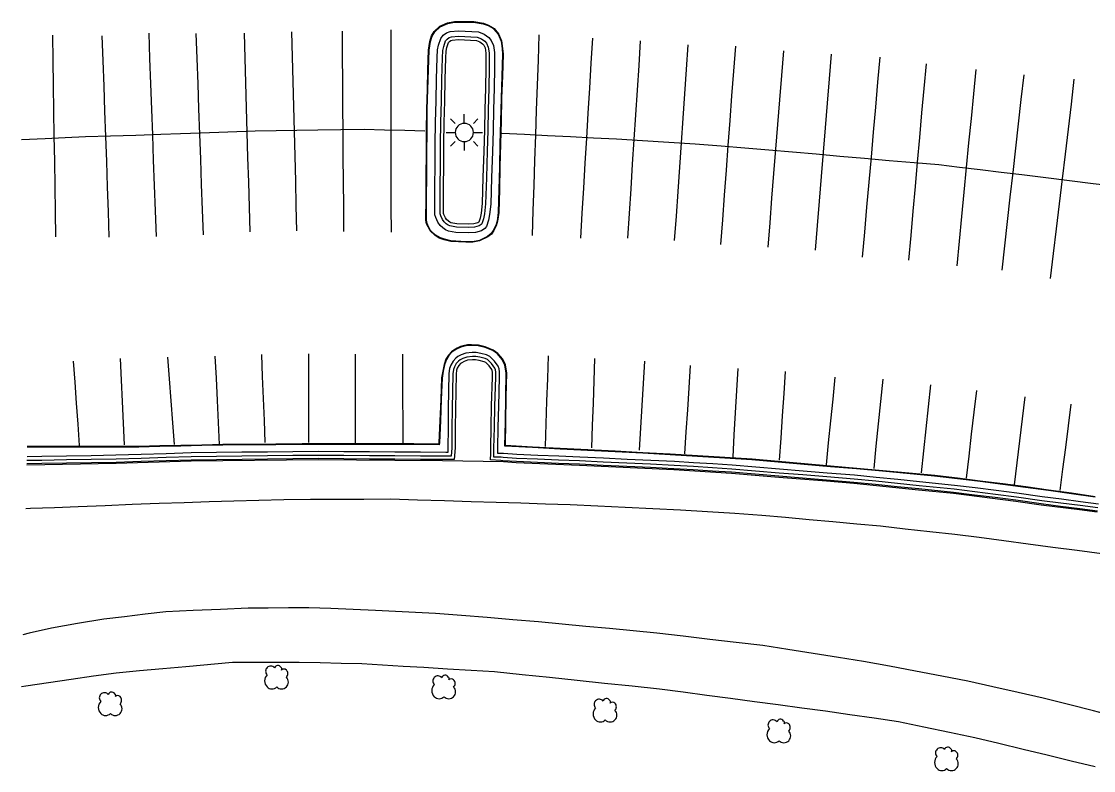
# Model space of a CAD drawing. Header units: feet. Extents: x 3174203 to 3175581, y 1715832 to 1717426.
# Drawn here: x 3174235.8 to 3174429.3, y 1715873.3 to 1716008.4 of the extents above; entities that cross this region are included whole.
import ezdxf

# ---------------------------------------------------------------- set-up
doc = ezdxf.new("R2010")
doc.units = ezdxf.units.FT
doc.header["$MEASUREMENT"] = 0
for name, color, linetype, lineweight in [('BACK_OF_CURB', 5, 'Continuous', 30), ('BOTTOM_OF_CURB', 3, 'Continuous', 30), ('FOOT_PATH', 2, 'Continuous', 30), ('GUTTER', 30, 'Continuous', 30), ('LIGHT_POLE', 5, 'Continuous', 30), ('SINGLE_TREE', 3, 'Continuous', 30), ('TOP_OF_CURB', 1, 'Continuous', 30)]:
    doc.layers.add(name, color=color, linetype=linetype, lineweight=lineweight)
doc.layers.add('PARKING_PAINT_STRIPE', color=254, linetype='Continuous', lineweight=30, true_color=0xffbaf6)
doc.layers.add('PAVED_PARKING', color=191, linetype='Continuous', lineweight=30, true_color=0xbaa8ff)

# ---------------------------------------------------------------- blocks, each defined once
blk = doc.blocks.new('SYM205')
at = {"lineweight": -2}
for p, q in [((-0.25, 0.25), (-0.375, 0.375)), ((0, 0.25), (0, 0.5)), ((0.25, 0.25), (0.375, 0.375)), ((0.25, 0), (0.5, 0)), ((-0.25, -0.25), (-0.375, -0.375)), ((0, -0.25), (0, -0.5)), ((0.25, -0.25), (0.375, -0.375))]:
    blk.add_line(p, q, dxfattribs=at)
at = {"lineweight": -2, "flags": 128}
blk.add_lwpolyline([(-0.5, 0), (-0.25, 0, 1), (0.25, 0, 1), (-0.25, 0)], format="xyb", dxfattribs=at)
blk = doc.blocks.new('SYM205_1')
at = {"layer": 'LIGHT_POLE', "ltscale": 0.25, "xscale": 26.246667, "yscale": 26.246667, "zscale": 26.246667}
blk.add_blockref('SYM205', (0, 0), dxfattribs=at)
blk = doc.blocks.new('SYM003')
at = {"layer": 'LIGHT_POLE', "ltscale": 0.25, "xscale": 0.5, "yscale": 0.5, "zscale": 0.5}
blk.add_blockref('SYM205_1', (0, 0), dxfattribs=at)
blk = doc.blocks.new('SYM217')
at = {"layer": 'SINGLE_TREE', "ltscale": 0.25}
for centre, radius, start, end in [((-3.999317, 4.740554), 3.690934742593219, 39.734283, 135.000043), ((1.220457, 6.480478), 2.460623161728813, 27.885514, 165.419776), ((-2.259399, -2.219148), 6.151557904322033, 134.999957, 225.000043), ((-3.999321, 4.74055), 3.690934742593219, 134.999957, 225.000043), ((2.960383, 6.480475), 1.230311580864406, 314.999957, 69.295265), ((5.570268, 3.870591), 2.460623161728813, 44.999957, 135.000043), ((4.70031, 3.000626), 3.690934742593219, 314.999957, 45.000043), ((3.830349, -3.08911), 4.921246323457626, 314.999957, 45.000043), ((-3.129355, -3.089116), 4.921246323457626, 224.999957, 315.000043), ((3.830344, -3.089116), 4.921246323457627, 224.999957, 315.000043)]:
    blk.add_arc(centre, radius, start, end, dxfattribs=at)
blk = doc.blocks.new('SYM007')
at = {"layer": 'SINGLE_TREE', "ltscale": 0.25, "xscale": 0.5, "yscale": 0.5, "zscale": 0.5}
blk.add_blockref('SYM217', (0, 0), dxfattribs=at)

msp = doc.modelspace()

# ---------------------------------------------------------------- linework, layer by layer
at = {"layer": 'BACK_OF_CURB'}
msp.add_polyline3d([(3174312.046069, 1715986.272763, 5244.611693), (3174312.135237, 1715990.156987, 5244.563513), (3174312.224742, 1715994.055934, 5244.510946), (3174312.314247, 1715997.954881, 5244.457623), (3174312.403152, 1716001.827638, 5244.403853), (3174312.4727, 1716003.056835, 5244.387357), (3174312.610129, 1716003.70498, 5244.381161), (3174312.911246, 1716004.589877, 5244.377381), (3174313.060477, 1716004.783081, 5244.377485), (3174313.298197, 1716004.958859, 5244.374253), (3174313.540417, 1716005.046094, 5244.372663), (3174314.703106, 1716005.148127, 5244.366937), (3174317.973793, 1716004.959808, 5244.359523), (3174318.575724, 1716004.749045, 5244.36), (3174319.057263, 1716004.387741, 5244.364125), (3174319.25194, 1716004.147159, 5244.36963), (3174319.491904, 1716003.622021, 5244.382956), (3174319.625918, 1716002.702683, 5244.400054), (3174319.65059, 1716000.086448, 5244.44079), (3174319.557694, 1715996.334506, 5244.502195), (3174319.464139, 1715992.555894, 5244.565308), (3174319.370583, 1715988.777282, 5244.632), (3174319.27719, 1715985.005201, 5244.698), (3174319.119455, 1715980.245316, 5244.734), (3174318.963548, 1715975.540571, 5244.748177), (3174318.770535, 1715973.826874, 5244.755398), (3174318.594178, 1715972.944724, 5244.7587), (3174318.355469, 1715972.211064, 5244.76209), (3174318.173323, 1715972.089583, 5244.757484), (3174317.496083, 1715971.896006, 5244.751683), (3174316.530335, 1715971.854, 5244.749052), (3174314.394689, 1715971.877739, 5244.744838), (3174313.32978, 1715972.103101, 5244.74539), (3174313.14101, 1715972.17864, 5244.746), (3174312.872337, 1715972.387695, 5244.743), (3174312.555816, 1715972.654349, 5244.744), (3174312.329835, 1715972.973512, 5244.743), (3174312.072558, 1715973.587274, 5244.74), (3174311.999162, 1715973.786574, 5244.738), (3174311.999162, 1715974.775754, 5244.729284), (3174312.014809, 1715978.610877, 5244.694019), (3174312.030469, 1715982.449184, 5244.654832)], close=True, dxfattribs=at)
msp.add_polyline3d([(3174430.014131, 1715920.069168, 5244.573709), (3174426.810114, 1715920.497301, 5244.613627), (3174423.353682, 1715920.937628, 5244.658699), (3174419.881758, 1715921.379929, 5244.700232), (3174415.307241, 1715922.047355, 5244.754394), (3174411.562424, 1715922.512422, 5244.798346), (3174407.804005, 1715922.979177, 5244.843862), (3174404.060216, 1715923.444115, 5244.892898), (3174397.749798, 1715924.08124, 5244.97241), (3174393.851483, 1715924.478364, 5245.02), (3174389.953743, 1715924.875431, 5245.13), (3174386.070284, 1715925.271042, 5245.143), (3174381.100017, 1715925.665466, 5245.175591), (3174376.808803, 1715926.015649, 5245.206), (3174372.516794, 1715926.365897, 5245.24873), (3174368.239365, 1715926.729929, 5245.29622), (3174363.978745, 1715927.09253, 5245.34709), (3174360.520055, 1715927.307712, 5245.389509), (3174357.046756, 1715927.523802, 5245.431324), (3174353.583185, 1715927.739288, 5245.469387), (3174349.326627, 1715927.939389, 5245.519607), (3174345.060335, 1715928.139948, 5245.5717), (3174340.794042, 1715928.340507, 5245.618976), (3174336.531118, 1715928.540908, 5245.665663), (3174332.743667, 1715928.699053, 5245.707332), (3174328.952847, 1715928.85734, 5245.747421), (3174325.145179, 1715929.016329, 5245.791107), (3174322.710339, 1715929.182059, 5245.814939), (3174322.364179, 1715929.210917, 5245.818), (3174320.478883, 1715929.327147, 5245.81726), (3174320.519376, 1715930.463115, 5245.79054), (3174320.519376, 1715931.414607, 5245.774601), (3174320.596939, 1715935.233739, 5245.689145), (3174320.674343, 1715939.045051, 5245.601743), (3174320.823012, 1715944.270035, 5245.485149), (3174320.823012, 1715945.119855, 5245.465471), (3174320.779057, 1715945.427671, 5245.458094), (3174320.704955, 1715945.618296, 5245.455099), (3174320.229766, 1715946.311871, 5245.441959), (3174319.608809, 1715946.914815, 5245.42271), (3174319.321461, 1715947.0398, 5245.412884), (3174318.450814, 1715947.263135, 5245.381707), (3174317.780374, 1715947.388895, 5245.353), (3174317.246996, 1715947.388895, 5245.327), (3174316.318703, 1715947.283363, 5245.375), (3174315.713579, 1715947.075266, 5245.372665), (3174315.28969, 1715946.854015, 5245.372), (3174315.085146, 1715946.703954, 5245.371), (3174314.773948, 1715946.359856, 5245.374864), (3174314.48289, 1715945.850293, 5245.383449), (3174314.358602, 1715945.50836, 5245.393121), (3174314.258911, 1715944.810234, 5245.413817), (3174314.131067, 1715938.543309, 5245.580836), (3174314.103128, 1715935.038014, 5245.676146), (3174314.074826, 1715931.487207, 5245.776124), (3174313.93977, 1715929.375952, 5245.791185), (3174312.594489, 1715929.380452, 5245.806288), (3174307.830863, 1715929.413053, 5245.722523), (3174303.229278, 1715929.444546, 5245.636879), (3174298.6135, 1715929.481596, 5245.548081), (3174293.998481, 1715929.51864, 5245.456126), (3174289.395758, 1715929.555586, 5245.363712), (3174284.815097, 1715929.50474, 5245.26844), (3174280.222142, 1715929.453758, 5245.169686), (3174275.629187, 1715929.402776, 5245.074304), (3174271.036231, 1715929.351795, 5244.981528), (3174266.456313, 1715929.300957, 5244.884881), (3174261.955539, 1715929.159673, 5244.785929), (3174257.441732, 1715929.017979, 5244.682899), (3174252.918669, 1715928.875995, 5244.575758), (3174248.446286, 1715928.800071, 5244.46913), (3174243.983163, 1715928.724304, 5244.358597), (3174239.52004, 1715928.648538, 5244.24393), (3174236.80829, 1715928.602503, 5244.171831)], dxfattribs=at)
at = {"layer": 'BOTTOM_OF_CURB'}
msp.add_polyline3d([(3174310.485419, 1715986.293858, 5244.296222), (3174310.574924, 1715990.192806, 5244.253946), (3174310.66443, 1715994.091753, 5244.215465), (3174310.753935, 1715997.9907, 5244.177698), (3174310.843441, 1716001.889648, 5244.140542), (3174310.921201, 1716003.263983, 5244.128603), (3174311.102642, 1716004.119701, 5244.119574), (3174311.517364, 1716005.338451, 5244.102107), (3174311.958007, 1716005.90893, 5244.095204), (3174312.55417, 1716006.349755, 5244.088718), (3174313.202173, 1716006.583133, 5244.085732), (3174314.679621, 1716006.712787, 5244.085732), (3174318.28252, 1716006.50534, 5244.093), (3174319.319325, 1716006.142308, 5244.09353), (3174320.148769, 1716005.519967, 5244.097), (3174320.589412, 1716004.975419, 5244.102), (3174321.004134, 1716004.067839, 5244.114), (3174321.185575, 1716002.823158, 5244.131219), (3174321.211495, 1716000.074488, 5244.171888), (3174321.117939, 1715996.295876, 5244.229057), (3174321.024384, 1715992.517264, 5244.292965), (3174320.930828, 1715988.738652, 5244.358605), (3174320.837273, 1715984.96004, 5244.431905), (3174320.679322, 1715980.193624, 5244.526), (3174320.521371, 1715975.427209, 5244.598), (3174320.31401, 1715973.586118, 5244.589), (3174320.106649, 1715972.548884, 5244.579505), (3174319.743767, 1715971.433857, 5244.570091), (3174319.458646, 1715971.070825, 5244.572501), (3174318.836563, 1715970.655931, 5244.578897), (3174317.747917, 1715970.344761, 5244.596), (3174316.555591, 1715970.292899, 5244.679), (3174314.222778, 1715970.31883, 5244.612), (3174312.874931, 1715970.60407, 5244.556293), (3174312.356529, 1715970.811516, 5244.534805), (3174311.889966, 1715971.174548, 5244.516), (3174311.397484, 1715971.589442, 5244.5), (3174310.956841, 1715972.211783, 5244.481841), (3174310.61988, 1715973.015639, 5244.465), (3174310.438439, 1715973.508325, 5244.457352), (3174310.438439, 1715974.778937, 5244.442204), (3174310.454099, 1715978.617244, 5244.389138), (3174310.469759, 1715982.455551, 5244.340995)], close=True, dxfattribs=at)
msp.add_polyline3d([(3174430.190591, 1715921.3427, 5244.160479), (3174426.976495, 1715921.77218, 5244.204396), (3174423.516157, 1715922.213005, 5244.247939), (3174420.055819, 1715922.653829, 5244.290797), (3174415.479295, 1715923.321549, 5244.342655), (3174411.720875, 1715923.788304, 5244.381692), (3174407.962456, 1715924.25506, 5244.418068), (3174404.204036, 1715924.721815, 5244.458361), (3174397.879523, 1715925.360362, 5244.53), (3174393.981783, 1715925.757429, 5244.574694), (3174390.084042, 1715926.154495, 5244.618574), (3174386.186302, 1715926.551561, 5244.658387), (3174381.203156, 1715926.947007, 5244.705664), (3174376.913374, 1715927.297073, 5244.745817), (3174372.623591, 1715927.64714, 5244.789279), (3174368.348389, 1715928.010982, 5244.837538), (3174364.073187, 1715928.374824, 5244.890484), (3174360.599889, 1715928.590915, 5244.937864), (3174357.126591, 1715928.807005, 5244.98972), (3174353.653293, 1715929.023096, 5245.045522), (3174349.387, 1715929.223655, 5245.111166), (3174345.120708, 1715929.424214, 5245.175), (3174340.854416, 1715929.624773, 5245.309), (3174336.588124, 1715929.825332, 5245.159), (3174332.797304, 1715929.983618, 5245.256), (3174329.006484, 1715930.141904, 5245.302455), (3174325.215664, 1715930.30019, 5245.348519), (3174322.807406, 1715930.46411, 5245.374997), (3174321.795509, 1715930.493566, 5245.391387), (3174321.80506, 1715930.766511, 5245.396), (3174321.80506, 1715931.401553, 5245.382), (3174321.882358, 1715935.207633, 5245.29384), (3174321.959655, 1715939.013714, 5245.202569), (3174322.108696, 1715944.251747, 5245.073), (3174322.108696, 1715945.211189, 5245.048443), (3174322.030936, 1715945.755737, 5245.038052), (3174321.849495, 1715946.222492, 5245.032575), (3174321.217691, 1715947.144658, 5245.028133), (3174320.336407, 1715948.000376, 5245.020439), (3174319.740244, 1715948.259685, 5245.013), (3174318.729358, 1715948.518994, 5245.003), (3174317.899914, 1715948.674579, 5244.993), (3174317.17415, 1715948.674579, 5244.986), (3174316.033664, 1715948.544924, 5244.974632), (3174315.20422, 1715948.259685, 5244.969413), (3174314.608057, 1715947.948515, 5244.968982), (3174314.219255, 1715947.663275, 5244.972197), (3174313.726772, 1715947.118727, 5244.980828), (3174313.31205, 1715946.392663, 5244.994181), (3174313.104689, 1715945.822185, 5245.007081), (3174312.975088, 1715944.914605, 5245.029763), (3174312.845488, 1715938.561545, 5245.192634), (3174312.817485, 1715935.048261, 5245.285814), (3174312.789482, 1715931.534977, 5245.379586), (3174312.751527, 1715930.672826, 5245.404403), (3174312.440486, 1715930.66722, 5245.403744), (3174307.839662, 1715930.698707, 5245.309126), (3174303.238838, 1715930.730195, 5245.216), (3174298.623819, 1715930.767239, 5245.056), (3174294.008801, 1715930.804283, 5245.059), (3174289.393783, 1715930.841327, 5244.87), (3174284.800827, 1715930.790345, 5244.901), (3174280.207872, 1715930.739363, 5244.742), (3174275.614917, 1715930.688381, 5244.640392), (3174271.021961, 1715930.637399, 5244.536684), (3174266.429006, 1715930.586417, 5244.43339), (3174261.915199, 1715930.444724, 5244.334893), (3174257.401393, 1715930.30303, 5244.23998), (3174252.887587, 1715930.161337, 5244.148195), (3174248.424463, 1715930.08557, 5244.053), (3174243.96134, 1715930.009803, 5243.959221), (3174239.498217, 1715929.934036, 5243.870214), (3174236.83956, 1715929.888903, 5243.819873)], dxfattribs=at)
at = {"layer": 'FOOT_PATH'}
for points in [[(3174429.986404, 1715919.869057, 5244.6067), (3174426.78397, 1715920.296978, 5244.642977), (3174419.854408, 1715921.179759, 5244.728883), (3174415.280206, 1715921.84714, 5244.786), (3174404.037618, 1715923.243349, 5244.919004), (3174397.729414, 1715923.88025, 5244.997), (3174386.052054, 1715925.069833, 5245.139252), (3174381.083811, 1715925.464096, 5245.19681), (3174372.500013, 1715926.164574, 5245.290929), (3174363.963906, 1715926.891042, 5245.384933), (3174353.572169, 1715927.537562, 5245.502684), (3174336.522161, 1715928.339085, 5245.697212), (3174325.134104, 1715928.814595, 5245.831), (3174322.827068, 1715928.971625, 5245.857), (3174311.787359, 1715929.18395, 5245.814), (3174303.227776, 1715929.242531, 5245.661), (3174289.396068, 1715929.353556, 5245.396), (3174266.460604, 1715929.098972, 5244.93), (3174252.923553, 1715928.674028, 5244.645), (3174236.803377, 1715928.400369, 5244.281117)], [(3174236.613378, 1715920.583952, 5244.448691), (3174237.469451, 1715920.612329, 5244.466), (3174241.772235, 1715920.754958, 5244.552), (3174246.075019, 1715920.897588, 5244.641079), (3174250.952839, 1715921.106778, 5244.739182), (3174255.830659, 1715921.315969, 5244.832349), (3174260.708479, 1715921.525159, 5244.921099), (3174265.199456, 1715921.661513, 5245.004587), (3174269.690434, 1715921.797867, 5245.09175), (3174274.181412, 1715921.934221, 5245.183707), (3174278.67239, 1715922.070575, 5245.27881), (3174283.163368, 1715922.206929, 5245.377049), (3174287.975129, 1715922.225471, 5245.482556), (3174292.786891, 1715922.244012, 5245.584597), (3174297.598653, 1715922.262554, 5245.685487), (3174302.410415, 1715922.281096, 5245.783), (3174307.276829, 1715922.128958, 5245.943), (3174312.143243, 1715921.97682, 5245.979), (3174317.009657, 1715921.824681, 5245.992), (3174321.472121, 1715921.691322, 5245.99), (3174325.934585, 1715921.557964, 5245.945), (3174330.397048, 1715921.424605, 5245.890895), (3174334.859512, 1715921.291246, 5245.84174), (3174339.832379, 1715921.051628, 5245.79175), (3174344.805246, 1715920.81201, 5245.743247), (3174349.778112, 1715920.572392, 5245.690117), (3174354.750979, 1715920.332775, 5245.632258), (3174359.649709, 1715920.010431, 5245.57194), (3174364.548439, 1715919.688088, 5245.512473), (3174369.447169, 1715919.365745, 5245.452445), (3174373.726572, 1715918.973228, 5245.397008), (3174378.005975, 1715918.580711, 5245.337715), (3174382.285378, 1715918.188195, 5245.275136), (3174386.564781, 1715917.795678, 5245.211847), (3174390.844184, 1715917.403161, 5245.152168), (3174395.3114, 1715916.91822, 5245.090447), (3174399.778616, 1715916.433279, 5245.032447), (3174404.245832, 1715915.948338, 5244.97842), (3174408.671227, 1715915.362605, 5244.928869), (3174413.096622, 1715914.776873, 5244.883928), (3174417.522017, 1715914.19114, 5244.843936), (3174421.947413, 1715913.605407, 5244.804241), (3174426.372808, 1715913.019675, 5244.760974), (3174430.798203, 1715912.433942, 5244.713997)], [(3174433.814886, 1715882.883166, 5243.737573), (3174429.290202, 1715884.0426, 5243.777708), (3174424.765519, 1715885.202033, 5243.8138), (3174420.240835, 1715886.361466, 5243.846468), (3174415.697133, 1715887.378535, 5243.875569), (3174411.153432, 1715888.395604, 5243.904037), (3174406.60973, 1715889.412672, 5243.929), (3174401.90644, 1715890.306071, 5243.954), (3174397.203151, 1715891.19947, 5243.98175), (3174392.499861, 1715892.092869, 5244.0125), (3174387.796572, 1715892.986268, 5244.044866), (3174383.252043, 1715893.700988, 5244.079), (3174378.707514, 1715894.415707, 5244.112625), (3174374.162986, 1715895.130426, 5244.1415), (3174369.618457, 1715895.845145, 5244.172986), (3174364.835787, 1715896.401038, 5244.209601), (3174360.053117, 1715896.956931, 5244.244526), (3174355.270447, 1715897.512823, 5244.276334), (3174350.487777, 1715898.068716, 5244.306893), (3174346.220088, 1715898.478191, 5244.337221), (3174341.952398, 1715898.887665, 5244.368127), (3174337.684709, 1715899.29714, 5244.394255), (3174333.417019, 1715899.706614, 5244.419272), (3174329.14933, 1715900.116089, 5244.448429), (3174324.505576, 1715900.493302, 5244.485), (3174319.861821, 1715900.870515, 5244.516), (3174315.218067, 1715901.247728, 5244.483), (3174310.574313, 1715901.624941, 5244.458707), (3174306.949274, 1715901.810238, 5244.44231), (3174303.324235, 1715901.995536, 5244.427333), (3174299.699196, 1715902.180833, 5244.40788), (3174295.688832, 1715902.336351, 5244.38198), (3174291.678467, 1715902.491869, 5244.351967), (3174287.668102, 1715902.647386, 5244.31816), (3174284.016603, 1715902.620915, 5244.283686), (3174280.365104, 1715902.594444, 5244.245399), (3174276.713605, 1715902.567973, 5244.202709), (3174271.765559, 1715902.356204, 5244.140139), (3174266.817514, 1715902.144436, 5244.072837), (3174261.869468, 1715901.932667, 5244.001055), (3174258.138588, 1715901.482659, 5243.942803), (3174254.407709, 1715901.03265, 5243.883), (3174250.67683, 1715900.582642, 5243.782), (3174245.953695, 1715899.788509, 5243.729), (3174241.23056, 1715898.994377, 5243.714), (3174237.235079, 1715898.067889, 5243.7053), (3174236.059439, 1715897.795277, 5243.70163)], [(3174235.832792, 1715888.471176, 5243.574535), (3174236.609433, 1715888.583034, 5243.58), (3174240.689586, 1715889.170692, 5243.612453), (3174244.76974, 1715889.75835, 5243.648564), (3174248.849893, 1715890.346008, 5243.688678), (3174252.930046, 1715890.933666, 5243.732), (3174257.121332, 1715891.31485, 5243.778962), (3174261.312618, 1715891.696033, 5243.82919), (3174265.503904, 1715892.077217, 5243.882862), (3174273.886475, 1715892.839584, 5243.986424), (3174277.908416, 1715892.839584, 5244.032862), (3174281.930357, 1715892.839584, 5244.078738), (3174285.952298, 1715892.839584, 5244.12159), (3174289.724522, 1715892.750244, 5244.15825), (3174293.496745, 1715892.660904, 5244.190616), (3174297.268968, 1715892.571565, 5244.219339), (3174301.003628, 1715892.352233, 5244.243988), (3174304.738287, 1715892.132901, 5244.270293), (3174308.472947, 1715891.913569, 5244.300754), (3174312.721689, 1715891.656421, 5244.337), (3174316.970431, 1715891.399274, 5244.369), (3174321.219173, 1715891.142126, 5244.349), (3174326.180449, 1715890.623104, 5244.314676), (3174331.141725, 1715890.104081, 5244.284223), (3174336.103001, 1715889.585059, 5244.255161), (3174341.064277, 1715889.066037, 5244.229355), (3174346.025553, 1715888.547015, 5244.200025), (3174350.986828, 1715888.027992, 5244.166923), (3174355.263246, 1715887.461565, 5244.134756), (3174359.539663, 1715886.895138, 5244.101946), (3174363.81608, 1715886.328711, 5244.065678), (3174368.092498, 1715885.762284, 5244.031778), (3174372.368915, 1715885.195857, 5244.002575), (3174376.645332, 1715884.629429, 5243.9742), (3174380.921749, 1715884.063002, 5243.950263), (3174385.308462, 1715883.417297, 5243.928541), (3174389.695175, 1715882.771592, 5243.9035), (3174394.081888, 1715882.125886, 5243.87858), (3174398.685952, 1715881.172927, 5243.85263), (3174403.290016, 1715880.219968, 5243.823191), (3174407.89408, 1715879.267009, 5243.793122), (3174412.236189, 1715878.216769, 5243.764603), (3174416.578297, 1715877.166529, 5243.737563), (3174420.920406, 1715876.116289, 5243.714983), (3174425.262515, 1715875.066049, 5243.693219), (3174429.604623, 1715874.015808, 5243.674412)]]:
    msp.add_polyline3d(points, dxfattribs=at)
at = {"layer": 'GUTTER'}
msp.add_polyline3d([(3174308.922588, 1715972.578351, 5244.364768), (3174308.951424, 1715976.580779, 5244.272), (3174308.980261, 1715980.583206, 5244.268), (3174309.009097, 1715984.585634, 5244.236372), (3174309.037933, 1715988.588062, 5244.202596), (3174309.066769, 1715992.590489, 5244.168326), (3174309.179225, 1715996.134778, 5244.136401), (3174309.29168, 1715999.679067, 5244.100482), (3174309.404136, 1716003.223356, 5244.063854), (3174309.630937, 1716004.766242, 5244.04453), (3174309.948459, 1716005.76458, 5244.034852), (3174310.402061, 1716006.536023, 5244.030656), (3174311.399986, 1716007.443603, 5244.027828), (3174312.760793, 1716008.03353, 5244.025313), (3174313.98552, 1716008.305804, 5244.026195), (3174315.255606, 1716008.305804, 5244.03083), (3174317.432898, 1716008.305804, 5244.043295), (3174319.156587, 1716007.988151, 5244.054023), (3174320.063791, 1716007.670498, 5244.062436), (3174320.880276, 1716007.171329, 5244.075), (3174321.061717, 1716007.035192, 5244.077), (3174321.832841, 1716006.127612, 5244.08), (3174322.377163, 1716004.857, 5244.087), (3174322.558604, 1716003.541009, 5244.098), (3174322.649325, 1716002.497292, 5244.110588), (3174322.513244, 1715998.526629, 5244.164652), (3174322.377163, 1715994.555967, 5244.222875), (3174322.276986, 1715990.434197, 5244.284117), (3174322.176809, 1715986.312426, 5244.342215), (3174322.076632, 1715982.190656, 5244.39597), (3174321.976454, 1715978.068886, 5244.448939), (3174321.876277, 1715973.947115, 5244.497603), (3174321.649476, 1715972.404229, 5244.514127), (3174321.422675, 1715971.587407, 5244.520716), (3174320.969072, 1715970.725206, 5244.524), (3174320.60619, 1715970.135279, 5244.52417), (3174319.925787, 1715969.63611, 5244.521194), (3174318.474259, 1715968.910046, 5244.514598), (3174317.249533, 1715968.683151, 5244.507), (3174316.024807, 1715968.683151, 5244.497625), (3174313.303192, 1715968.819288, 5244.474545), (3174312.169186, 1715969.136941, 5244.461508), (3174311.261982, 1715969.409215, 5244.447552), (3174310.536218, 1715969.863005, 5244.434342), (3174309.674373, 1715970.679827, 5244.411), (3174309.299457, 1715971.37533, 5244.392), (3174309.047662, 1715971.953218, 5244.379)], close=True, dxfattribs=at)
msp.add_polyline3d([(3174429.607256, 1715922.571008, 5244.093365), (3174425.304107, 1715923.221782, 5244.134206), (3174421.176732, 1715923.780497, 5244.177301), (3174417.049357, 1715924.339213, 5244.224594), (3174412.921981, 1715924.897929, 5244.276374), (3174408.82444, 1715925.40277, 5244.327344), (3174404.726898, 1715925.907611, 5244.38011), (3174400.629357, 1715926.412453, 5244.43337), (3174391.245458, 1715927.261418, 5244.5471), (3174386.553509, 1715927.685901, 5244.599), (3174381.831083, 1715928.100693, 5244.622), (3174377.108657, 1715928.515486, 5244.692088), (3174372.386231, 1715928.930278, 5244.742), (3174367.663805, 1715929.34507, 5244.795), (3174362.73655, 1715929.640034, 5244.862209), (3174357.809294, 1715929.934997, 5244.927711), (3174352.882038, 1715930.229961, 5244.982368), (3174347.954782, 1715930.524924, 5245.035314), (3174342.982167, 1715930.777345, 5245.081362), (3174338.009551, 1715931.029766, 5245.122982), (3174333.036935, 1715931.282186, 5245.166045), (3174328.064319, 1715931.534607, 5245.212), (3174323.088868, 1715931.803234, 5245.273), (3174323.157988, 1715936.207158, 5245.177), (3174323.227109, 1715940.611082, 5245.086994), (3174323.296229, 1715945.015006, 5244.998461), (3174323.069428, 1715946.421755, 5244.974525), (3174322.594765, 1715947.41361, 5244.957332), (3174321.739401, 1715948.424913, 5244.943739), (3174320.884036, 1715949.047254, 5244.934), (3174319.510269, 1715949.617733, 5244.925), (3174318.266103, 1715949.902972, 5244.919), (3174317.021936, 1715949.980765, 5244.915), (3174316.322093, 1715949.954834, 5244.912), (3174315.570409, 1715949.799249, 5244.91), (3174315.103846, 1715949.669594, 5244.91), (3174314.481763, 1715949.358424, 5244.91), (3174313.91152, 1715949.047254, 5244.908), (3174313.496798, 1715948.736084, 5244.908), (3174312.978395, 1715948.165605, 5244.913967), (3174312.511833, 1715947.439541, 5244.916406), (3174312.200791, 1715946.480099, 5244.914972), (3174311.94159, 1715945.339141, 5244.909), (3174311.760149, 1715944.09446, 5244.932), (3174311.593018, 1715940.216852, 5245.024), (3174311.425887, 1715936.339244, 5245.323), (3174311.258756, 1715932.461635, 5245.187), (3174311.240473, 1715932.056929, 5245.188555), (3174306.661867, 1715932.09212, 5245.133316), (3174302.08326, 1715932.127312, 5245.071052), (3174298.181874, 1715932.124071, 5245.016811), (3174294.280489, 1715932.12083, 5244.953399), (3174290.379104, 1715932.117588, 5244.888727), (3174286.477718, 1715932.114347, 5244.817292), (3174281.707334, 1715932.069508, 5244.724965), (3174276.936949, 1715932.024669, 5244.628977), (3174272.166564, 1715931.979831, 5244.532739), (3174268.379794, 1715931.897176, 5244.460014), (3174264.593024, 1715931.814521, 5244.39125), (3174260.806255, 1715931.731867, 5244.318647), (3174257.019485, 1715931.649212, 5244.242922), (3174252.460781, 1715931.649212, 5244.151154), (3174247.902077, 1715931.649212, 5244.05625), (3174243.343374, 1715931.649212, 5243.957), (3174236.882349, 1715931.649212, 5243.818105)], dxfattribs=at)
at = {"layer": 'PARKING_PAINT_STRIPE', "extrusion": (-0.9993629603434055, -0.0356885625048783, 7.5171462e-09), "elevation": -3233478.469432, "flags": 128}
msp.add_lwpolyline([(-1601628.398546, 5243.469307), (-1601623.813428, 5243.522628), (-1601619.22831, 5243.580158), (-1601614.643191, 5243.634093), (-1601610.058073, 5243.684307), (-1601605.472955, 5243.719307), (-1601600.887837, 5243.813307), (-1601596.302719, 5243.912966), (-1601591.717601, 5244.011307)], dxfattribs=at)
at = {"layer": 'PARKING_PAINT_STRIPE', "extrusion": (0.9996231003892541, 0.0274528171263877, 2.41171378e-08), "elevation": 3220188.918895, "flags": 128}
msp.add_lwpolyline([(1628180.847361, 5244.129338), (1628185.328438, 5244.052588), (1628189.809514, 5243.978838), (1628194.29059, 5243.904713), (1628198.771667, 5243.833838), (1628203.252743, 5243.767523), (1628207.733819, 5243.705045), (1628212.214896, 5243.643263), (1628216.695972, 5243.585338)], dxfattribs=at)
at = {"layer": 'PARKING_PAINT_STRIPE', "extrusion": (-0.9996802172455531, -0.0252876105609814, 5.7771549e-09), "elevation": -3216663.201429, "flags": 128}
msp.add_lwpolyline([(-1635187.694395, 5243.780583), (-1635183.209458, 5243.836822), (-1635178.724521, 5243.89699), (-1635174.239583, 5243.961352), (-1635169.754646, 5244.030078), (-1635165.269709, 5244.103046), (-1635160.784772, 5244.180338), (-1635156.299834, 5244.261583), (-1635151.814897, 5244.345583)], dxfattribs=at)
at = {"layer": 'PARKING_PAINT_STRIPE', "extrusion": (-0.9999724076392279, -0.0074285907281151, 1.5802545e-09), "elevation": -3186953.667679, "flags": 128}
msp.add_lwpolyline([(-1692342.625565, 5244.430036), (-1692347.143837, 5244.345411), (-1692351.662109, 5244.262373), (-1692356.18038, 5244.175389), (-1692360.698652, 5244.084036), (-1692365.216923, 5243.996036), (-1692369.735195, 5243.942036), (-1692374.253467, 5243.911394), (-1692378.771738, 5243.879036)], dxfattribs=at)
at = {"layer": 'PARKING_PAINT_STRIPE', "extrusion": (0.9999998383240809, 0.000568640318442, 1.96453452e-08), "elevation": 3175277.775432, "flags": 128}
msp.add_lwpolyline([(1714201.591095, 5243.850621), (1714197.024368, 5243.901883), (1714192.457641, 5243.957013), (1714187.890914, 5244.016087), (1714183.324187, 5244.078988), (1714178.75746, 5244.145671), (1714174.190733, 5244.216138), (1714169.624006, 5244.290521), (1714165.057279, 5244.365621)], dxfattribs=at)
at = {"layer": 'PARKING_PAINT_STRIPE', "extrusion": (0.9998808070350325, 0.0154392915307712, 2.4899961e-09), "elevation": 3200356.98692, "flags": 128}
msp.add_lwpolyline([(1666793.349024, 5243.231031), (1666788.801142, 5243.316031), (1666784.25326, 5243.401031), (1666779.705377, 5243.404031), (1666775.157495, 5243.437752), (1666770.609613, 5243.472883), (1666766.06173, 5243.512886), (1666761.513848, 5243.557782), (1666756.965966, 5243.607031)], dxfattribs=at)
at = {"layer": 'PARKING_PAINT_STRIPE', "extrusion": (0.9993876502641034, 0.0349903486635138, 3.243798e-10), "elevation": 3232350.300894, "flags": 128}
msp.add_lwpolyline([(1603850.567254, 5243.842951), (1603855.107492, 5243.624951), (1603859.64773, 5243.637951), (1603864.187969, 5243.592381), (1603868.728207, 5243.547834), (1603873.268445, 5243.506951), (1603877.808684, 5243.499951), (1603882.348922, 5243.417951), (1603886.88916, 5243.335951)], dxfattribs=at)
at = {"layer": 'PARKING_PAINT_STRIPE', "extrusion": (0.9993773202242008, 0.0352841582228505, 1.112939e-10), "elevation": 3232838.605273, "flags": 128}
msp.add_lwpolyline([(1602936.383914, 5243.55964), (1602931.838189, 5243.614782), (1602927.292465, 5243.67373), (1602922.74674, 5243.736614), (1602918.201015, 5243.803406), (1602913.655291, 5243.874204), (1602909.109566, 5243.949018), (1602904.563842, 5244.027953), (1602900.018117, 5244.10764)], dxfattribs=at)
at = {"layer": 'PARKING_PAINT_STRIPE', "extrusion": (-0.9994116617857983, 0.0342976717365589, 1.1355642e-09), "elevation": -3113606.621144, "flags": 128}
msp.add_lwpolyline([(-1823868.474385, 5243.945536), (-1823863.949343, 5244.033023), (-1823859.4243, 5244.116682), (-1823854.899258, 5244.199608), (-1823850.374216, 5244.284536), (-1823845.849173, 5244.402536), (-1823841.324131, 5244.449536), (-1823836.799089, 5244.459536), (-1823832.274046, 5244.469536)], dxfattribs=at)
at = {"layer": 'PARKING_PAINT_STRIPE', "extrusion": (-0.9981699242745437, 0.0604714996816845, 7.164e-11), "elevation": -3064760.240604, "flags": 128}
msp.add_lwpolyline([(-1904785.840721, 5244.31822), (-1904790.364044, 5244.272561), (-1904794.887367, 5244.231643), (-1904799.41069, 5244.19522), (-1904803.934013, 5244.13322), (-1904808.457336, 5244.00822), (-1904812.980659, 5243.931824), (-1904817.503981, 5243.857372), (-1904822.027304, 5243.78722)], dxfattribs=at)
at = {"layer": 'PARKING_PAINT_STRIPE', "extrusion": (0.997897623111269, -0.0648099821699454, 1.059860854e-07), "elevation": 3056459.58243, "flags": 128}
msp.add_lwpolyline([(1918126.611219, 5243.393058), (1918122.158142, 5243.455648), (1918117.705064, 5243.521123), (1918113.251987, 5243.587411), (1918108.798909, 5243.652671), (1918104.345832, 5243.717308), (1918099.892754, 5243.778964), (1918095.439677, 5243.845261), (1918090.986599, 5243.916058)], dxfattribs=at)
at = {"layer": 'PARKING_PAINT_STRIPE', "extrusion": (0.997627156926375, -0.06884806288486, 1.62263106e-08), "elevation": 3048680.330893, "flags": 128}
msp.add_lwpolyline([(1930445.262523, 5244.133531), (1930449.685165, 5244.058175), (1930454.107807, 5243.986182), (1930458.530449, 5243.914799), (1930462.953091, 5243.846768), (1930467.375733, 5243.782058), (1930471.798375, 5243.720656), (1930476.221016, 5243.662667), (1930480.643658, 5243.608531)], dxfattribs=at)
at = {"layer": 'PARKING_PAINT_STRIPE', "extrusion": (-0.9972218826766249, 0.0744883662788229, 1.0716511e-09), "elevation": -3037723.573621, "flags": 128}
msp.add_lwpolyline([(-1947689.917777, 5243.563255), (-1947685.430815, 5243.624309), (-1947680.943852, 5243.688609), (-1947676.45689, 5243.753506), (-1947671.969927, 5243.82174), (-1947667.482965, 5243.893661), (-1947662.996002, 5243.96975), (-1947658.509039, 5244.049584), (-1947654.022077, 5244.133255)], dxfattribs=at)
at = {"layer": 'PARKING_PAINT_STRIPE', "extrusion": (0.9967540017325164, -0.0805075153648042, 1.97793448e-08), "elevation": 3025918.203965, "flags": 128}
msp.add_lwpolyline([(1965993.878272, 5243.400149), (1965989.43476, 5243.462462), (1965984.991247, 5243.529634), (1965980.547735, 5243.601649), (1965976.104223, 5243.674149), (1965971.660711, 5243.748226), (1965967.217198, 5243.825524), (1965962.773686, 5243.906493), (1965958.330174, 5243.988149)], dxfattribs=at)
at = {"layer": 'PARKING_PAINT_STRIPE', "extrusion": (0.9966520612340589, -0.0817598241063524, 1.34309594e-08), "elevation": 3023454.249981, "flags": 128}
msp.add_lwpolyline([(1969794.334139, 5243.304392), (1969789.902994, 5243.371392), (1969785.471848, 5243.442455), (1969781.040703, 5243.516142), (1969776.609557, 5243.588892), (1969772.178412, 5243.66247), (1969767.747267, 5243.740564), (1969763.316121, 5243.823142), (1969758.884976, 5243.905392)], dxfattribs=at)
at = {"layer": 'PARKING_PAINT_STRIPE', "extrusion": (-0.996175994653592, 0.0873692604748732, 1.34825777e-08), "elevation": -3012326.022195, "flags": 128}
msp.add_lwpolyline([(-1986784.125406, 5243.299614), (-1986779.596945, 5243.356647), (-1986775.068484, 5243.417208), (-1986770.540023, 5243.481614), (-1986766.011561, 5243.549948), (-1986761.4831, 5243.619024), (-1986756.954639, 5243.692011), (-1986752.426178, 5243.768239), (-1986747.897717, 5243.844614)], dxfattribs=at)
at = {"layer": 'PARKING_PAINT_STRIPE', "extrusion": (-0.996021424333745, 0.0891140969105108, 4.36136083e-08), "elevation": -3008849.694145, "flags": 128}
msp.add_lwpolyline([(-1992021.691127, 5243.815227), (-1992026.132881, 5243.748602), (-1992030.574635, 5243.677727), (-1992035.016389, 5243.610102), (-1992039.458143, 5243.547227), (-1992043.899897, 5243.482977), (-1992048.341651, 5243.415727), (-1992052.783405, 5243.347102), (-1992057.225158, 5243.282227)], dxfattribs=at)
at = {"layer": 'PARKING_PAINT_STRIPE', "extrusion": (0.9952851550017022, -0.0969920627331838, 8.3444193e-09), "elevation": 2993002.86313, "flags": 128}
msp.add_lwpolyline([(2015801.47695, 5243.073025), (2015797.030062, 5243.125582), (2015792.583174, 5243.178755), (2015788.136287, 5243.235338), (2015783.689399, 5243.293775), (2015779.242511, 5243.355937), (2015774.795624, 5243.420923), (2015770.348736, 5243.488963), (2015765.901848, 5243.560025)], dxfattribs=at)
at = {"layer": 'PARKING_PAINT_STRIPE', "extrusion": (-0.9937194632816012, 0.1119000817485182, 3.17424135e-08), "elevation": -2962459.320096, "flags": 128}
msp.add_lwpolyline([(-2060403.409557, 5243.609036), (-2060407.839748, 5243.546036), (-2060412.269939, 5243.478348), (-2060416.700131, 5243.409161), (-2060421.130322, 5243.343348), (-2060425.560513, 5243.282036), (-2060429.990705, 5243.225395), (-2060434.420896, 5243.173395), (-2060438.851087, 5243.126036)], dxfattribs=at)
at = {"layer": 'PARKING_PAINT_STRIPE', "extrusion": (0.993020011436341, -0.1179459913984733, 2.079376e-08), "elevation": 2949873.236622, "flags": 128}
msp.add_lwpolyline([(2078431.12048, 5242.910661), (2078426.597053, 5242.955817), (2078422.073627, 5243.004784), (2078417.550201, 5243.057959), (2078413.026774, 5243.115294), (2078408.503348, 5243.176739), (2078403.979921, 5243.23893), (2078399.456495, 5243.305223), (2078394.933068, 5243.375661)], dxfattribs=at)
at = {"layer": 'PARKING_PAINT_STRIPE', "extrusion": (-0.9991805949457685, -0.0404739259745514, 1.635288892e-07), "elevation": -3241129.268897, "flags": 128}
msp.add_lwpolyline([(-1586066.74978, 5245.052018), (-1586062.78154, 5245.090768), (-1586058.813299, 5245.129013), (-1586054.845058, 5245.166646), (-1586050.876818, 5245.201018)], dxfattribs=at)
at = {"layer": 'PARKING_PAINT_STRIPE', "extrusion": (0.9999994519039539, 0.0010469917814624, 3.84022071e-08), "elevation": 3176082.470013, "flags": 128}
msp.add_lwpolyline([(1712624.059063, 5244.569031), (1712620.057279, 5244.612368), (1712616.055495, 5244.651501), (1712612.053711, 5244.68987), (1712608.051927, 5244.724031)], dxfattribs=at)
at = {"layer": 'PARKING_PAINT_STRIPE', "extrusion": (0.9999998302229401, -0.0005827126981202, 4.94357e-08), "elevation": 3173295.630687, "flags": 128}
msp.add_lwpolyline([(1717797.798723, 5244.666126), (1717793.804159, 5244.717186), (1717789.809596, 5244.764985), (1717785.815032, 5244.81219), (1717781.820469, 5244.856126)], dxfattribs=at)
at = {"layer": 'PARKING_PAINT_STRIPE', "extrusion": (0.9999939263624746, 0.0034852888191413, 9.55160963e-08), "elevation": 3180265.880177, "flags": 128}
msp.add_lwpolyline([(1704874.579402, 5244.649233), (1704870.57224, 5244.699733), (1704866.565078, 5244.747737), (1704862.557916, 5244.798716), (1704858.550754, 5244.850233)], dxfattribs=at)
at = {"layer": 'PARKING_PAINT_STRIPE', "extrusion": (0.9973377068757487, 0.0729211796655888, 4.43067525e-08), "elevation": 3290923.276119, "flags": 128}
msp.add_lwpolyline([(1479909.09782, 5243.80419), (1479905.286504, 5243.808194), (1479901.475189, 5243.808297), (1479897.663873, 5243.807693), (1479893.852558, 5243.80319)], dxfattribs=at)
at = {"layer": 'PARKING_PAINT_STRIPE', "extrusion": (0.9988910031562248, 0.0470825213168396, 6.875995e-10), "elevation": 3251524.548351, "flags": 128}
msp.add_lwpolyline([(1564592.785853, 5244.092764), (1564588.880527, 5244.113152), (1564584.975201, 5244.132794), (1564581.069875, 5244.148348), (1564577.164549, 5244.159764)], dxfattribs=at)
at = {"layer": 'PARKING_PAINT_STRIPE', "extrusion": (-0.997037530002664, -0.0769166026691854, 1.316701563e-07), "elevation": -3296843.391031, "flags": 128}
msp.add_lwpolyline([(-1466710.964874, 5244.651096), (-1466707.003518, 5244.695346), (-1466703.042163, 5244.742096), (-1466699.080808, 5244.788096), (-1466695.119452, 5244.834096)], dxfattribs=at)
at = {"layer": 'PARKING_PAINT_STRIPE', "extrusion": (-0.9988172848204268, -0.0486213075096632, 3.46380571e-08), "elevation": -3253948.132077, "flags": 128}
msp.add_lwpolyline([(-1559581.337011, 5244.46371), (-1559577.358701, 5244.48421), (-1559573.380391, 5244.50171), (-1559569.40208, 5244.51571), (-1559565.42377, 5244.52871)], dxfattribs=at)
at = {"layer": 'PARKING_PAINT_STRIPE', "extrusion": (0.9994022414608956, -0.0345710827561937, 4.48697552e-08), "elevation": 3113111.211112, "flags": 128}
msp.add_lwpolyline([(1824662.403094, 5244.646315), (1824658.314455, 5244.750815), (1824654.225816, 5244.855784), (1824650.137177, 5244.957603), (1824646.048538, 5245.056315)], dxfattribs=at)
at = {"layer": 'PARKING_PAINT_STRIPE', "extrusion": (-0.9994054613197711, 0.034477875285664, 4.03857024e-08), "elevation": -3113289.761886, "flags": 128}
msp.add_lwpolyline([(-1824371.862207, 5244.886732), (-1824367.830871, 5244.980732), (-1824363.799535, 5245.077094), (-1824359.768198, 5245.175469), (-1824355.736862, 5245.276732)], dxfattribs=at)
at = {"layer": 'PARKING_PAINT_STRIPE', "extrusion": (0.998385849220853, -0.056795211730675, 1.537859935e-07), "elevation": 3071766.782211, "flags": 128}
msp.add_lwpolyline([(1893465.11678, 5244.224605), (1893461.100365, 5244.31373), (1893457.08395, 5244.406105), (1893453.067535, 5244.49923), (1893449.05112, 5244.588605)], dxfattribs=at)
at = {"layer": 'PARKING_PAINT_STRIPE', "extrusion": (0.9978587152917775, -0.0654063018081621, 1.505002747e-07), "elevation": 3055325.628733, "flags": 128}
msp.add_lwpolyline([(1919894.917522, 5244.180173), (1919890.931657, 5244.267425), (1919886.945791, 5244.351467), (1919882.959925, 5244.434925), (1919878.974059, 5244.515173)], dxfattribs=at)
at = {"layer": 'PARKING_PAINT_STRIPE', "extrusion": (-0.9983571411045474, 0.0572976335074578, 1.46e-14), "elevation": -3070830.434756, "flags": 128}
msp.add_lwpolyline([(-1895010.382916, 5244.535), (-1895006.375059, 5244.618331), (-1895002.367202, 5244.697463), (-1894998.359346, 5244.775833), (-1894994.351489, 5244.85)], dxfattribs=at)
at = {"layer": 'PARKING_PAINT_STRIPE', "extrusion": (0.9977562659654083, -0.0669509800283993, 4.99114574e-08), "elevation": 3052366.986009, "flags": 128}
msp.add_lwpolyline([(1924622.588842, 5244.244652), (1924618.569776, 5244.330652), (1924614.550709, 5244.411778), (1924610.531643, 5244.48941), (1924606.512577, 5244.563652)], dxfattribs=at)
at = {"layer": 'PARKING_PAINT_STRIPE', "extrusion": (-0.9948584834446451, 0.1012748632100109, 1.197750303e-07), "elevation": -2984279.486398, "flags": 128}
msp.add_lwpolyline([(-2028606.837019, 5244.637442), (-2028602.87518, 5244.726229), (-2028598.91334, 5244.810856), (-2028594.9515, 5244.894729), (-2028590.989661, 5244.974442)], dxfattribs=at)
at = {"layer": 'PARKING_PAINT_STRIPE', "extrusion": (-0.994779253010725, 0.102050172853439, 8.43285009e-08), "elevation": -2982706.219209, "flags": 128}
msp.add_lwpolyline([(-2030932.534396, 5244.466527), (-2030928.482907, 5244.546777), (-2030924.431419, 5244.631527), (-2030920.37993, 5244.720527), (-2030916.328442, 5244.805527)], dxfattribs=at)
at = {"layer": 'PARKING_PAINT_STRIPE', "extrusion": (-0.9944637439157196, 0.1050802647366695, 3.99400396e-08), "elevation": -2976513.866537, "flags": 128}
msp.add_lwpolyline([(-2040009.759507, 5244.221882), (-2040005.771684, 5244.312882), (-2040001.783861, 5244.406632), (-2039997.796037, 5244.502882), (-2039993.808214, 5244.595882)], dxfattribs=at)
at = {"layer": 'PARKING_PAINT_STRIPE', "extrusion": (-0.9929608282433549, 0.1184432082234765, 3.26296699e-08), "elevation": -2948821.384129, "flags": 128}
msp.add_lwpolyline([(-2079834.185216, 5244.458219), (-2079838.178079, 5244.365286), (-2079842.170941, 5244.267523), (-2079846.163804, 5244.1688), (-2079850.156666, 5244.065219)], dxfattribs=at)
at = {"layer": 'PARKING_PAINT_STRIPE', "extrusion": (0.9927505071451248, -0.1201933049844809, 6.92085075e-08), "elevation": 2945159.405592, "flags": 128}
msp.add_lwpolyline([(2085044.662969, 5243.66017), (2085040.669662, 5243.759259), (2085036.676356, 5243.854145), (2085032.683049, 5243.948267), (2085028.689743, 5244.03817)], dxfattribs=at)
at = {"layer": 'PARKING_PAINT_STRIPE', "extrusion": (0.9920735175099868, -0.1256588073131337, 4.73057714e-08), "elevation": 2933640.346558, "flags": 128}
msp.add_lwpolyline([(2101216.780175, 5244.011222), (2101220.714641, 5243.936847), (2101224.649108, 5243.859222), (2101228.583574, 5243.777722), (2101232.51804, 5243.699222)], dxfattribs=at)
at = {"layer": 'PARKING_PAINT_STRIPE'}
for points in [[(3174235.824014, 1715987.135204, 5243.387111), (3174240.112978, 1715987.267004, 5243.432161), (3174243.739977, 1715987.44957, 5243.47099), (3174247.366977, 1715987.632136, 5243.51402), (3174251.907515, 1715987.775581, 5243.573), (3174256.448053, 1715987.919026, 5243.636849), (3174260.988591, 1715988.06247, 5243.698548), (3174264.556933, 1715988.189615, 5243.7485), (3174268.125274, 1715988.316759, 5243.795577), (3174273.065553, 1715988.486284, 5243.856949), (3174278.005833, 1715988.65581, 5243.917643), (3174281.765355, 1715988.720469, 5243.96082), (3174285.524877, 1715988.785127, 5243.999659), (3174289.284399, 1715988.849786, 5244.033724), (3174293.477607, 1715988.900318, 5244.067887), (3174297.670816, 1715988.95085, 5244.098751), (3174301.329317, 1715988.863913, 5244.122314), (3174304.987817, 1715988.776977, 5244.14525), (3174308.646318, 1715988.690041, 5244.166)], [(3174322.49536, 1715988.270908, 5244.328), (3174326.637197, 1715988.062913, 5244.278743), (3174330.779033, 1715987.854918, 5244.225136), (3174334.92087, 1715987.646923, 5244.170741), (3174339.062707, 1715987.438929, 5244.112), (3174343.204543, 1715987.230934, 5244.05536), (3174347.933003, 1715986.922854, 5243.994878), (3174352.661463, 1715986.614773, 5243.93835), (3174357.389923, 1715986.306693, 5243.885447), (3174362.118383, 1715985.998613, 5243.833193), (3174366.403652, 1715985.624027, 5243.789), (3174370.68892, 1715985.24944, 5243.745913), (3174374.974189, 1715984.874854, 5243.698932), (3174379.259457, 1715984.500268, 5243.651205), (3174383.544726, 1715984.125681, 5243.599232), (3174387.998053, 1715983.738427, 5243.544127), (3174392.451381, 1715983.351173, 5243.489865), (3174396.904708, 1715982.963919, 5243.436358), (3174401.358036, 1715982.576665, 5243.386887), (3174405.113392, 1715982.134265, 5243.34325), (3174408.868749, 1715981.691866, 5243.304327), (3174412.624105, 1715981.249466, 5243.26841), (3174416.379462, 1715980.807067, 5243.235402), (3174420.66892, 1715980.272409, 5243.193526), (3174424.958379, 1715979.737752, 5243.151343), (3174429.247837, 1715979.203094, 5243.112616), (3174433.537296, 1715978.668437, 5243.074532)]]:
    msp.add_polyline3d(points, dxfattribs=at)
at = {"layer": 'PAVED_PARKING'}
msp.add_polyline3d([(3174308.822517, 1715972.568802, 5244.364768), (3174308.851427, 1715976.581499, 5244.272), (3174308.880263, 1715980.583927, 5244.268), (3174308.909099, 1715984.586354, 5244.236372), (3174308.937936, 1715988.588782, 5244.202596), (3174308.966781, 1715992.592435, 5244.168326), (3174309.079275, 1715996.137949, 5244.136401), (3174309.191731, 1715999.682238, 5244.100482), (3174309.304367, 1716003.232242, 5244.063854), (3174309.533181, 1716004.788816, 5244.04453), (3174309.856565, 1716005.805588, 5244.034852), (3174310.323551, 1716006.599792, 5244.030656), (3174311.344983, 1716007.52875, 5244.027828), (3174312.729775, 1716008.129075, 5244.025313), (3174313.974538, 1716008.405804, 5244.026195), (3174315.255606, 1716008.405804, 5244.03083), (3174317.442035, 1716008.405804, 5244.043295), (3174319.182325, 1716008.085091, 5244.054023), (3174320.106877, 1716007.761364, 5244.062436), (3174320.936491, 1716007.254169, 5244.075), (3174321.13068, 1716007.108466, 5244.077), (3174321.918819, 1716006.180861, 5244.08), (3174322.474387, 1716004.883999, 5244.087), (3174322.658011, 1716003.552175, 5244.098), (3174322.749474, 1716002.499919, 5244.110588), (3174322.613185, 1715998.523204, 5244.164652), (3174322.477122, 1715994.55304, 5244.222875), (3174322.376957, 1715990.431767, 5244.284117), (3174322.276779, 1715986.309997, 5244.342215), (3174322.176602, 1715982.188226, 5244.39597), (3174322.076425, 1715978.066456, 5244.448939), (3174321.9761, 1715973.938597, 5244.497603), (3174321.747503, 1715972.3835, 5244.514127), (3174321.516163, 1715971.55033, 5244.520716), (3174321.056008, 1715970.675674, 5244.524), (3174320.681116, 1715970.066222, 5244.52417), (3174319.978104, 1715969.550467, 5244.521194), (3174318.506363, 1715968.814292, 5244.514598), (3174317.258718, 1715968.583151, 5244.507), (3174316.022307, 1715968.583151, 5244.497625), (3174313.287007, 1715968.719973, 5244.474545), (3174312.141325, 1715969.040897, 5244.461508), (3174311.220363, 1715969.3173, 5244.447552), (3174310.474704, 1715969.783529, 5244.434342), (3174309.593953, 1715970.61827, 5244.411), (3174309.20945, 1715971.331556, 5244.392), (3174308.951707, 1715971.923094, 5244.379)], close=True, dxfattribs=at)
msp.add_polyline3d([(3174429.622209, 1715922.669884, 5244.093365), (3174425.318292, 1715923.320773, 5244.134206), (3174421.190146, 1715923.879593, 5244.177301), (3174417.062771, 1715924.438309, 5244.224594), (3174412.934803, 1715924.997105, 5244.276374), (3174408.836668, 1715925.502019, 5244.327344), (3174404.739126, 1715926.006861, 5244.38011), (3174400.639979, 1715926.5119, 5244.43337), (3174395.946418, 1715926.936529, 5244.490238), (3174391.254468, 1715927.361011, 5244.5471), (3174386.562389, 1715927.785506, 5244.599), (3174381.839833, 1715928.20031, 5244.622), (3174377.117407, 1715928.615102, 5244.697573), (3174372.394981, 1715929.029894, 5244.742), (3174367.671169, 1715929.444809, 5244.795), (3174362.742525, 1715929.739855, 5244.862209), (3174357.815269, 1715930.034819, 5244.927711), (3174352.888014, 1715930.329782, 5244.982368), (3174347.960305, 1715930.624773, 5245.035314), (3174342.987236, 1715930.877216, 5245.081362), (3174338.01462, 1715931.129637, 5245.122982), (3174333.042004, 1715931.382058, 5245.166045), (3174328.069549, 1715931.63447, 5245.212), (3174323.190366, 1715931.8979, 5245.273), (3174323.257976, 1715936.205589, 5245.177), (3174323.327096, 1715940.609513, 5245.086994), (3174323.396355, 1715945.022235, 5244.998461), (3174323.165857, 1715946.451911, 5244.974525), (3174322.679419, 1715947.468373, 5244.957332), (3174321.807974, 1715948.498689, 5244.943739), (3174320.933308, 1715949.135073, 5244.934), (3174319.540834, 1715949.71332, 5244.925), (3174318.280491, 1715950.002268, 5244.919), (3174317.023208, 1715950.08088, 5244.915), (3174316.310023, 1715950.054455, 5244.912), (3174315.546861, 1715949.896494, 5244.91), (3174315.067757, 1715949.763355, 5244.91), (3174314.43543, 1715949.447061, 5244.91), (3174313.85728, 1715949.131576, 5244.908), (3174313.429181, 1715948.810368, 5244.908), (3174312.898777, 1715948.226683, 5244.913967), (3174312.420702, 1715947.482703, 5244.916406), (3174312.104275, 1715946.506649, 5244.914972), (3174311.843203, 1715945.357459, 5244.909), (3174311.660461, 1715944.10385, 5244.932), (3174311.493111, 1715940.221158, 5245.024), (3174311.32598, 1715936.34355, 5245.323), (3174311.158853, 1715932.466045, 5245.187), (3174311.144922, 1715932.157666, 5245.188555), (3174306.662635, 1715932.192117, 5245.133316), (3174302.083603, 1715932.227313, 5245.071052), (3174298.181791, 1715932.224071, 5245.016811), (3174294.280406, 1715932.22083, 5244.953399), (3174290.379021, 1715932.217588, 5244.888727), (3174286.477207, 1715932.214346, 5244.817292), (3174281.706394, 1715932.169504, 5244.724965), (3174276.936009, 1715932.124665, 5244.628977), (3174272.165003, 1715932.07982, 5244.532739), (3174268.377612, 1715931.997152, 5244.460014), (3174264.590842, 1715931.914498, 5244.39125), (3174260.804072, 1715931.831843, 5244.318647), (3174257.018394, 1715931.749212, 5244.242922), (3174252.460781, 1715931.749212, 5244.151154), (3174247.902077, 1715931.749212, 5244.05625), (3174243.343374, 1715931.749212, 5243.957), (3174236.884779, 1715931.749212, 5243.818157)], dxfattribs=at)
at = {"layer": 'TOP_OF_CURB'}
msp.add_polyline3d([(3174311.439497, 1715986.280962, 5244.685383), (3174311.528796, 1715990.170908, 5244.634039), (3174311.618302, 1715994.069856, 5244.58719), (3174311.707807, 1715997.968803, 5244.538453), (3174311.796945, 1716001.851739, 5244.489284), (3174311.869685, 1716003.137347, 5244.471564), (3174312.02422, 1716003.866168, 5244.458874), (3174312.369491, 1716004.880823, 5244.438705), (3174312.631984, 1716005.22066, 5244.433716), (3174313.009019, 1716005.499453, 5244.431999), (3174313.408953, 1716005.643489, 5244.433356), (3174314.693978, 1716005.756257, 5244.438579), (3174318.093785, 1716005.560504, 5244.458516), (3174318.864737, 1716005.290559, 5244.461), (3174319.481495, 1716004.827799, 5244.459745), (3174319.77177, 1716004.469076, 5244.459), (3174320.079656, 1716003.795295, 5244.462667), (3174320.232104, 1716002.749508, 5244.472), (3174320.257261, 1716000.081799, 5244.504061), (3174320.164109, 1715996.319492, 5244.554932), (3174320.070553, 1715992.54088, 5244.611), (3174319.976998, 1715988.762268, 5244.668765), (3174319.883541, 1715984.987649, 5244.726123), (3174319.725723, 1715980.225225, 5244.794077), (3174319.569021, 1715975.496511, 5244.856889), (3174319.370432, 1715973.733301, 5244.87983), (3174319.182024, 1715972.790874, 5244.88956), (3174318.888862, 1715971.890075, 5244.895), (3174318.802431, 1715971.780027, 5244.894), (3174318.431102, 1715971.532371, 5244.894245), (3174317.593962, 1715971.29309, 5244.891), (3174316.540151, 1715971.247253, 5244.889145), (3174314.327873, 1715971.271844, 5244.891474), (3174313.152996, 1715971.520478, 5244.889), (3174312.836109, 1715971.647285, 5244.889), (3174312.490522, 1715971.916186, 5244.887), (3174312.105611, 1715972.240456, 5244.885), (3174311.796199, 1715972.677454, 5244.878538), (3174311.507951, 1715973.365099, 5244.866), (3174311.392562, 1715973.678428, 5244.863), (3174311.392562, 1715974.776991, 5244.845204), (3174311.408214, 1715978.613352, 5244.789781), (3174311.423874, 1715982.451659, 5244.738658)], close=True, dxfattribs=at)
msp.add_polyline3d([(3174430.094606, 1715920.649965, 5244.573709), (3174426.885992, 1715921.078712, 5244.613627), (3174423.427779, 1715921.519266, 5244.658699), (3174419.961139, 1715921.960893, 5244.700232), (3174415.385706, 1715922.628454, 5244.754394), (3174411.634686, 1715923.09429, 5244.798346), (3174407.876267, 1715923.561046, 5244.843862), (3174404.125805, 1715924.026813, 5244.892898), (3174397.808959, 1715924.664586, 5244.97241), (3174393.910907, 1715925.061684, 5245.02), (3174390.013166, 1715925.45875, 5245.13), (3174386.123194, 1715925.855025, 5245.143), (3174381.147054, 1715926.249915, 5245.175591), (3174376.856493, 1715926.600045, 5245.206), (3174372.565499, 1715926.95021, 5245.24873), (3174368.289086, 1715927.314156, 5245.29622), (3174364.021816, 1715927.677323, 5245.34709), (3174360.556463, 1715927.892919, 5245.389509), (3174357.083165, 1715928.10901, 5245.431324), (3174353.615158, 1715928.324771, 5245.469387), (3174349.35416, 1715928.525081, 5245.519607), (3174345.087868, 1715928.72564, 5245.5717), (3174340.821576, 1715928.926199, 5245.618976), (3174336.557115, 1715929.126672, 5245.665663), (3174332.768128, 1715929.284881, 5245.707332), (3174328.977308, 1715929.443168, 5245.747421), (3174325.177324, 1715929.601837, 5245.791107), (3174322.754607, 1715929.766741, 5245.814939), (3174322.404198, 1715929.795954, 5245.818), (3174321.095095, 1715929.818834, 5245.81735), (3174321.105715, 1715930.601479, 5245.79054), (3174321.105715, 1715931.408653, 5245.774601), (3174321.183157, 1715935.221833, 5245.689145), (3174321.260512, 1715939.03076, 5245.601743), (3174321.409351, 1715944.261695, 5245.485149), (3174321.409351, 1715945.161508, 5245.465471), (3174321.349978, 1715945.577286, 5245.458094), (3174321.226925, 1715945.893841, 5245.455099), (3174320.680311, 1715946.691665, 5245.441959), (3174319.940631, 1715947.409887, 5245.42271), (3174319.512448, 1715947.596131, 5245.412884), (3174318.577845, 1715947.835872, 5245.381707), (3174317.83489, 1715947.975233, 5245.353), (3174317.213775, 1715947.975233, 5245.327), (3174316.188711, 1715947.858701, 5245.375), (3174315.481285, 1715947.615423, 5245.372665), (3174314.97883, 1715947.353164, 5245.372), (3174314.690255, 1715947.141454, 5245.371), (3174314.296381, 1715946.705941, 5245.374864), (3174313.948926, 1715946.097642, 5245.383449), (3174313.786752, 1715945.65148, 5245.393121), (3174313.673421, 1715944.857833, 5245.413817), (3174313.544776, 1715938.551626, 5245.580836), (3174313.516808, 1715935.042687, 5245.676146), (3174313.488642, 1715931.508993, 5245.776124), (3174313.383521, 1715929.988647, 5245.814231), (3174312.524256, 1715929.967285, 5245.806288), (3174307.834875, 1715929.999378, 5245.722523), (3174303.233638, 1715930.030869, 5245.636879), (3174298.618206, 1715930.067916, 5245.548081), (3174294.003188, 1715930.10496, 5245.456126), (3174289.394857, 1715930.141951, 5245.363712), (3174284.80859, 1715930.091043, 5245.26844), (3174280.215634, 1715930.040061, 5245.169686), (3174275.622679, 1715929.989079, 5245.074304), (3174271.029723, 1715929.938097, 5244.981528), (3174266.44386, 1715929.887194, 5244.884881), (3174261.937142, 1715929.745723, 5244.785929), (3174257.423335, 1715929.604029, 5244.682899), (3174252.904494, 1715929.462178, 5244.575758), (3174248.436334, 1715929.386325, 5244.46913), (3174243.973211, 1715929.310559, 5244.358597), (3174239.510087, 1715929.234792, 5244.24393), (3174236.822551, 1715929.189168, 5244.172322)], dxfattribs=at)

# ---------------------------------------------------------------- block references
at = {"layer": 'LIGHT_POLE', "ltscale": 0.25, "xscale": 0.5, "yscale": 0.5, "zscale": 0.5}
msp.add_blockref('SYM003', (3174315.745, 1715988.3829, 5244.8713), dxfattribs=at)
at = {"layer": 'SINGLE_TREE', "ltscale": 0.25, "xscale": 0.5, "yscale": 0.5, "zscale": 0.5}
for p in [(3174281.8043, 1715890.0228, 5243.8932), (3174311.9901, 1715888.2556, 5243.788), (3174251.7946, 1715885.2237, 5243.4063), (3174341.0982, 1715884.0542, 5243.4149), (3174372.4742, 1715880.316, 5243.0627), (3174402.7086, 1715875.2932, 5243.0446)]:
    msp.add_blockref('SYM007', p, dxfattribs=at)

doc.saveas('drawing.dxf')
